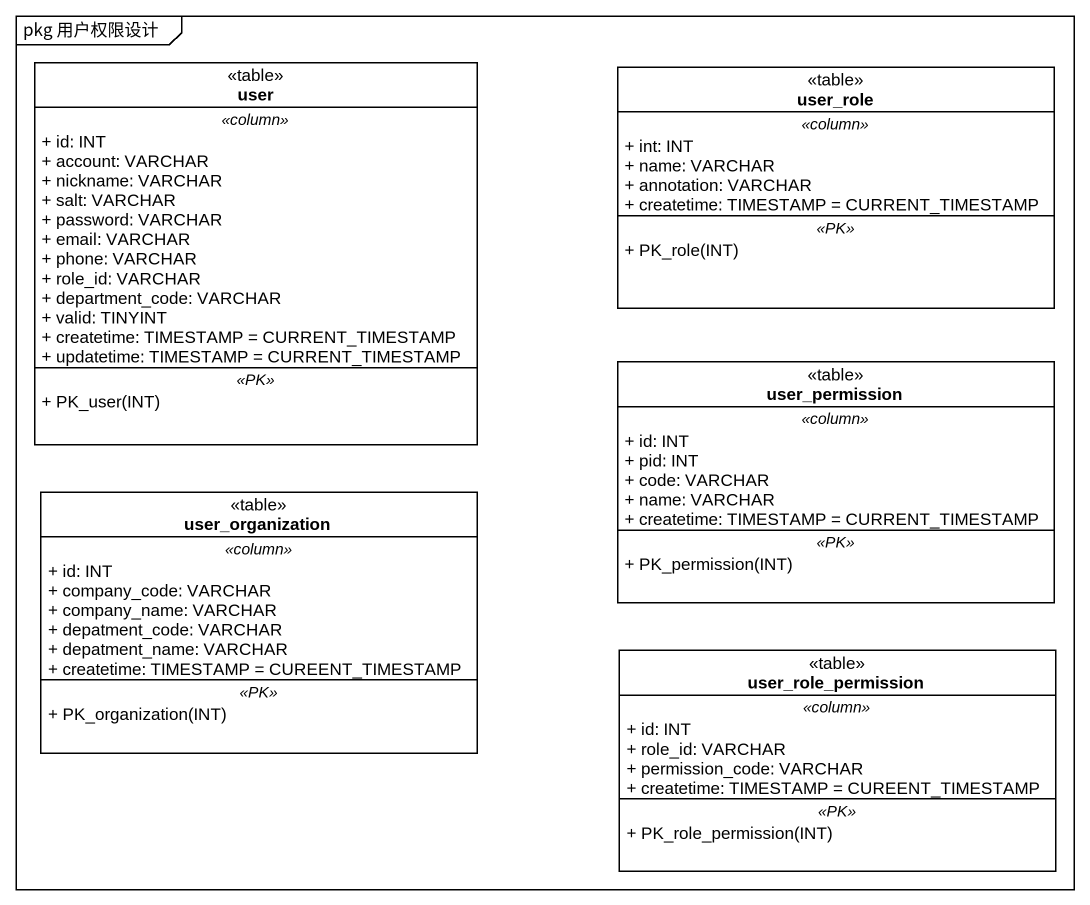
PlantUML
@startuml
mainframe pkg 用户权限设计
hide circle
hide empty members
skinparam classAttributeIconSize 0
class user <<table>> {
  .. <<column>> ..
  + id: INT
  + account: VARCHAR
  + nickname: VARCHAR
  + salt: VARCHAR
  + password: VARCHAR
  + email: VARCHAR
  + phone: VARCHAR
  + role_id: VARCHAR
  + department_code: VARCHAR
  + valid: TINYINT
  + createtime: TIMESTAMP = CURRENT_TIMESTAMP
  + updatetime: TIMESTAMP = CURRENT_TIMESTAMP
  .. <<PK>> ..
  + PK_user(INT)
}
class user_role <<table>> {
  .. <<column>> ..
  + int: INT
  + name: VARCHAR
  + annotation: VARCHAR
  + createtime: TIMESTAMP = CURRENT_TIMESTAMP
  .. <<PK>> ..
  + PK_role(INT)
}
class user_permission <<table>> {
  .. <<column>> ..
  + id: INT
  + pid: INT
  + code: VARCHAR
  + name: VARCHAR
  + createtime: TIMESTAMP = CURRENT_TIMESTAMP
  .. <<PK>> ..
  + PK_permission(INT)
}
class user_organization <<table>> {
  .. <<column>> ..
  + id: INT
  + company_code: VARCHAR
  + company_name: VARCHAR
  + depatment_code: VARCHAR
  + depatment_name: VARCHAR
  + createtime: TIMESTAMP = CUREENT_TIMESTAMP
  .. <<PK>> ..
  + PK_organization(INT)
}
class user_role_permission <<table>> {
  .. <<column>> ..
  + id: INT
  + role_id: VARCHAR
  + permission_code: VARCHAR
  + createtime: TIMESTAMP = CUREENT_TIMESTAMP
  .. <<PK>> ..
  + PK_role_permission(INT)
}
@enduml
